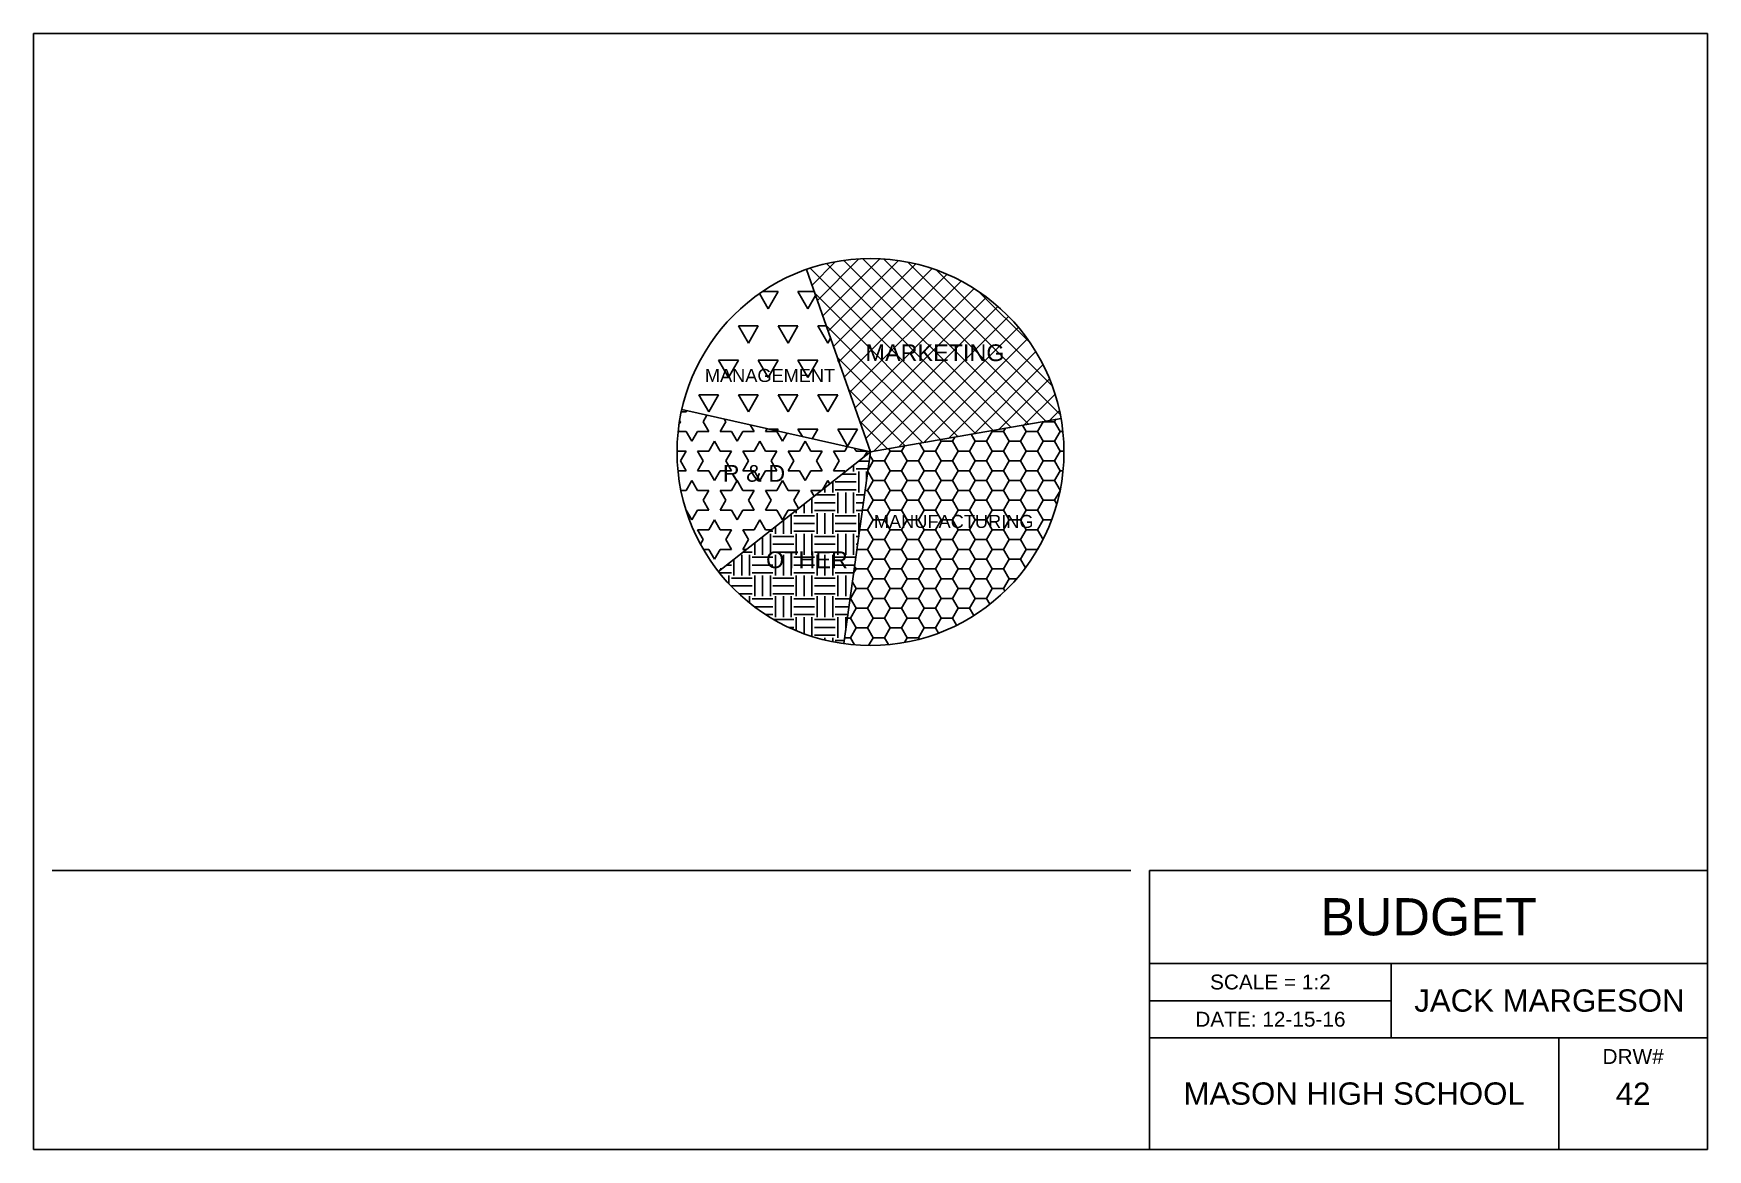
# Model space of a CAD drawing. Header units: millimetres. Extents: x 0 to 450, y 0 to 300.
import ezdxf

# ---------------------------------------------------------------- set-up
doc = ezdxf.new("R2010")
doc.units = ezdxf.units.MM
doc.styles.get("Standard").update_dxf_attribs({"font": 'arial.ttf'})

msp = doc.modelspace()

# ---------------------------------------------------------------- hatches: boundary and pattern name
h = msp.add_hatch()
h.set_pattern_fill('ANSI37', color=3, scale=1.24)
h.set_pattern_definition([(45, (-181.2135, -208.2233), (-2.78388, 2.78388), []), (135, (-181.2135, -208.2233), (-2.78388, -2.78388), [])])
h.paths.add_polyline_path([(207.81, 236.58), (225, 187.5), (276.21, 196.54, 0.462522)])
h = msp.add_hatch()
h.set_pattern_fill('TRIANG', color=3, scale=1.12)
h.set_pattern_definition([(60, (-181.2135, -208.223), (-5.334, 9.23876), [5.334, -5.334]), (120, (-181.2135, -208.223), (-10.668, 6e-09), [5.334, -5.334]), (0, (-183.8805, -203.604), (5.334, 9.23876), [5.334, -5.334])])
h.paths.add_polyline_path([(225, 187.5), (207.81, 236.58, 0.258592), (174.27, 198.94)])
h = msp.add_hatch()
h.set_pattern_fill('STARS', color=3, scale=0.96)
h.set_pattern_definition([(0, (-181.2135, -208.2233), (0, 5.27929), [3.048, -3.048]), (60, (-181.2135, -208.2233), (-4.572, 2.639645), [3.048, -3.048]), (120, (-179.6895, -205.5837), (-4.572, -2.639645), [3.048, -3.048])])
h.paths.add_polyline_path([(225, 187.5), (174.27, 198.94, 0.055498), (173, 187.5, 0.167949), (184.1, 155.39)])
h = msp.add_hatch()
h.set_pattern_fill('HONEY', color=3, scale=0.96)
h.set_pattern_definition([(0, (-181.2135, -208.2233), (4.572, 2.639645), [3.048, -6.096]), (120, (-181.2135, -208.2233), (-4.572, 2.639645), [3.048, -6.096]), (60, (-181.2135, -208.2233), (1e-08, 5.279291), [-6.096, 3.048])])
h.paths.add_polyline_path([(277, 187.5, 0.043718), (276.21, 196.54), (225, 187.5), (217.84, 136, 0.455297)])
h = msp.add_hatch()
h.set_pattern_fill('EARTH', color=3, scale=0.88)
h.set_pattern_definition([(0, (-181.2135, -208.2233), (5.588, 5.588), [5.588, -5.588]), (0, (-181.2135, -206.128), (5.588, 5.588), [5.588, -5.588]), (0, (-181.2135, -204.0323), (5.588, 5.588), [5.588, -5.588]), (90, (-180.515, -203.334), (-5.588, 5.588), [5.588, -5.588]), (90, (-178.4195, -203.334), (-5.588, 5.588), [5.588, -5.588]), (90, (-176.324, -203.334), (-5.588, 5.588), [5.588, -5.588])])
h.paths.add_polyline_path([(225, 187.5), (184.1, 155.39, 0.194137), (217.84, 136)])

# ---------------------------------------------------------------- linework, layer by layer
for p, q in [((450, 300), (0, 300)), ((0, 300), (0, 0)), ((450, 0), (450, 300)), ((225, 187.5), (207.81, 236.58)), ((225, 187.5), (174.27, 198.94)), ((225, 187.5), (276.21, 196.54)), ((225, 187.5), (184.1, 155.39)), ((225, 187.5), (217.84, 136)), ((295, 75), (5, 75)), ((450, 75), (300, 75)), ((300, 75), (300, 0)), ((300, 75), (300, 50)), ((450, 0), (450, 75)), ((300, 50), (450, 50)), ((365, 30), (365, 50)), ((365, 50), (365, 40)), ((450, 50), (450, 30)), ((365, 40), (300, 40)), ((450, 30), (300, 30)), ((300, 30), (365, 30)), ((410, 0), (410, 30)), ((0, 0), (450, 0)), ((450, 0), (410, 0))]:
    msp.add_line(p, q)
msp.add_circle((225, 187.5), 52)

# ---------------------------------------------------------------- texts
for s, width, insert, char_height, attachment_point in [('MARKETING', 60.5621, (223.67, 216.43), 4.5, 1), ('MANAGEMENT', 60.5621, (180.47, 209.82), 3.5, 1), ('R & D', 60.5621, (185.3, 184.01), 4.5, 1), ('MANUFACTURING', 60.5621, (225.91, 170.58), 3.5, 1), ('OTHER', 60.5621, (196.92, 160.77), 4.5, 1), ('BUDGET', 150, (375, 62.5), 10, 5), ('SCALE = 1:2', 65, (332.5, 45), 4, 5), ('JACK MARGESON', 85, (407.5, 40), 6, 5), ('DATE: 12-15-16', 65, (332.5, 35), 4, 5), ('DRW#', 40, (430, 27), 4, 2), ('MASON HIGH SCHOOL', 110, (355, 15), 6, 5), ('42', 40, (430, 15), 6, 5)]:
    msp.add_mtext_dynamic_manual_height_columns(s, width=width, gutter_width=12.5, heights=[0], dxfattribs=dict(insert=insert, char_height=char_height, attachment_point=attachment_point))

doc.saveas('drawing.dxf')
